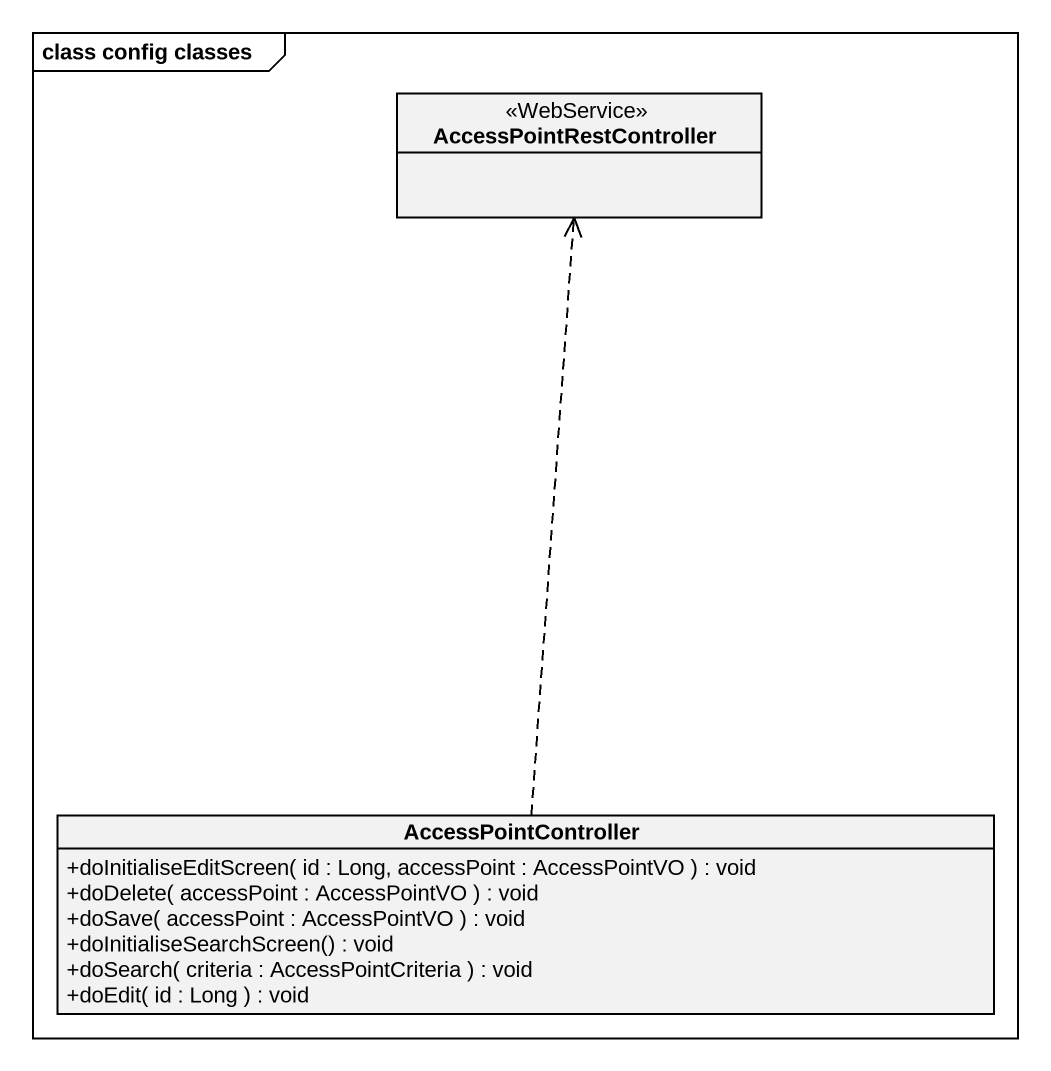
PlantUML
@startuml
mainframe class config classes
hide circle
hide empty members
skinparam classAttributeIconSize 0
class AccessPointRestController <<WebService>>
class AccessPointController {
  +doInitialiseEditScreen( id : Long, accessPoint : AccessPointVO ) : void
  +doDelete( accessPoint : AccessPointVO ) : void
  +doSave( accessPoint : AccessPointVO ) : void
  +doInitialiseSearchScreen() : void
  +doSearch( criteria : AccessPointCriteria ) : void
  +doEdit( id : Long ) : void
}
AccessPointController .up.> AccessPointRestController
@enduml
